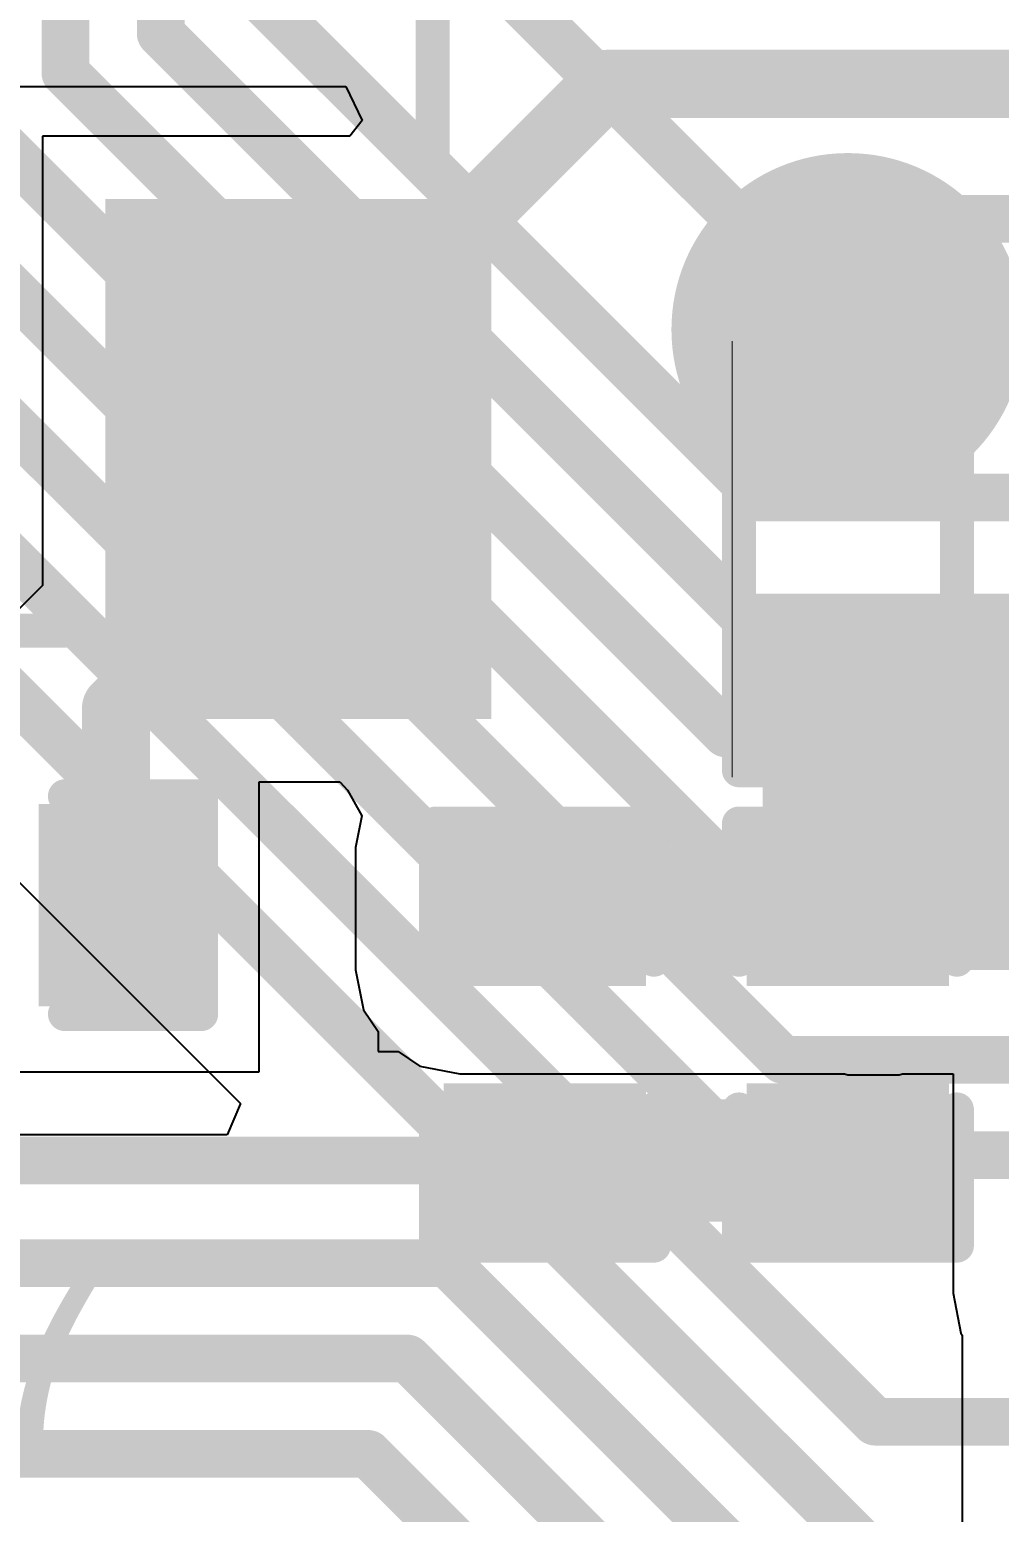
# Model space of a CAD drawing. Header units: inches. Extents: x -0.14 to 3.84, y -0.14 to 3.05.
# Drawn here: x 1.7688 to 1.9112, y 1.4635 to 1.6813 of the extents above; entities that cross this region are included whole.
import ezdxf

# ---------------------------------------------------------------- set-up
doc = ezdxf.new("R2010")
doc.units = ezdxf.units.IN
doc.header["$MEASUREMENT"] = 0
for name, color, linetype in [('Bottom Layer', 5, 'Continuous'), ('Bottom Solder', 6, 'Continuous'), ('Ground Layer', 76, 'Continuous'), ('Power Layer', 16, 'Continuous'), ('Top Layer', 1, 'Continuous'), ('Top Overlay', 2, 'Continuous'), ('Top Paste', 8, 'Continuous'), ('Top Solder', 216, 'Continuous'), ('Via Holes', 16, 'Continuous')]:
    doc.layers.add(name, color=color, linetype=linetype)
doc.styles.add('Arial', font='', dxfattribs={"height": 0.2})
doc.styles.get('Arial').set_extended_font_data('Arial')

# ---------------------------------------------------------------- blocks, each defined once
blk = doc.blocks.new('5TJ480000XYLBC__21')
at = {"layer": 'Top Layer'}
blk.add_hatch(color=1, dxfattribs=at).paths.add_polyline_path([(0.03937, 0.07087), (0.11024, 0.07087), (0.11024, 0.01968), (0.03937, 0.01968)])
at = {"layer": 'Top Paste'}
blk.add_hatch(color=8, dxfattribs=at).paths.add_polyline_path([(0.03937, 0.07087), (0.11024, 0.07087), (0.11024, 0.01968), (0.03937, 0.01968)])
at = {"layer": 'Top Solder'}
blk.add_hatch(color=216, dxfattribs=at).paths.add_polyline_path([(0.03661, 0.07362), (0.11299, 0.07362), (0.11299, 0.01693), (0.03661, 0.01693)])
at = {"layer": 'Top Overlay'}
for points in [[(0.03, 0.065, 0.005, 0.005, 0), (-0.029, 0.065, 0.005, 0.005, 0)], [(0.1, -0.011, 0.005, 0.005, 0), (0.1, 0.011, 0.005, 0.005, 0)]]:
    blk.add_lwpolyline(points, format="xyseb", dxfattribs=at)
for points in [[(0.02875, 0.065, 0.0025, 0.0025, 1), (0.03125, 0.065, 0.0025, 0.0025, 1)], [(0.09875, 0.011, 0.0025, 0.0025, 1), (0.10125, 0.011, 0.0025, 0.0025, 1)]]:
    blk.add_lwpolyline(points, format="xyseb", close=True, dxfattribs=at)
blk = doc.blocks.new('R___0402_68')
at = {"layer": 'Top Layer'}
for points in [[(-0.0275, -0.0125), (-0.0275, 0.0125), (-0.0095, 0.0125), (-0.0095, -0.0125)], [(0.0095, -0.0125), (0.0095, 0.0125), (0.0275, 0.0125), (0.0275, -0.0125)]]:
    blk.add_hatch(color=1, dxfattribs=at).paths.add_polyline_path(points)
at = {"layer": 'Top Paste'}
for points in [[(-0.0275, -0.0125), (-0.0275, 0.0125), (-0.0095, 0.0125), (-0.0095, -0.0125)], [(0.0095, -0.0125), (0.0095, 0.0125), (0.0275, 0.0125), (0.0275, -0.0125)]]:
    blk.add_hatch(color=8, dxfattribs=at).paths.add_polyline_path(points)
at = {"layer": 'Top Solder'}
for points in [[(-0.02967, -0.01467), (-0.02967, 0.01467), (-0.00733, 0.01467), (-0.00733, -0.01467)], [(0.00733, -0.01467), (0.00733, 0.01467), (0.02967, 0.01467), (0.02967, -0.01467)]]:
    blk.add_hatch(color=216, dxfattribs=at).paths.add_polyline_path(points)
at = {"layer": 'Top Overlay'}
for points in [[(-0.031, -0.016, 0.005, 0.005, 0), (-0.031, 0.016, 0.005, 0.005, 0)], [(0.031, 0.016, 0.005, 0.005, 0), (-0.031, 0.016, 0.005, 0.005, 0)], [(0.031, -0.016, 0.005, 0.005, 0), (0.031, 0.016, 0.005, 0.005, 0)], [(0.031, -0.016, 0.005, 0.005, 0), (-0.031, -0.016, 0.005, 0.005, 0)], [(0.032, -0.017, 0.000127, 0.000127, 0), (-0.032, -0.017, 0.000127, 0.000127, 0)]]:
    blk.add_lwpolyline(points, format="xyseb", dxfattribs=at)
for points in [[(-0.03225, 0.016, 0.0025, 0.0025, 1), (-0.02975, 0.016, 0.0025, 0.0025, 1)], [(-0.03225, 0.016, 0.0025, 0.0025, 1), (-0.02975, 0.016, 0.0025, 0.0025, 1)], [(0.02975, 0.016, 0.0025, 0.0025, 1), (0.03225, 0.016, 0.0025, 0.0025, 1)], [(0.02975, 0.016, 0.0025, 0.0025, 1), (0.03225, 0.016, 0.0025, 0.0025, 1)], [(-0.03225, -0.016, 0.0025, 0.0025, 1), (-0.02975, -0.016, 0.0025, 0.0025, 1)], [(-0.03225, -0.016, 0.0025, 0.0025, 1), (-0.02975, -0.016, 0.0025, 0.0025, 1)], [(0.02975, -0.016, 0.0025, 0.0025, 1), (0.03225, -0.016, 0.0025, 0.0025, 1)], [(0.02975, -0.016, 0.0025, 0.0025, 1), (0.03225, -0.016, 0.0025, 0.0025, 1)], [(-0.03203, -0.017, 0.0000635, 0.0000635, 1), (-0.03197, -0.017, 0.0000635, 0.0000635, 1)], [(0.03197, -0.017, 0.0000635, 0.0000635, 1), (0.03203, -0.017, 0.0000635, 0.0000635, 1)]]:
    blk.add_lwpolyline(points, format="xyseb", close=True, dxfattribs=at)
blk = doc.blocks.new('C___0402_123')
at = {"layer": 'Top Layer'}
for points in [[(-0.0275, -0.0125), (-0.0275, 0.0125), (-0.0095, 0.0125), (-0.0095, -0.0125)], [(0.0095, -0.0125), (0.0095, 0.0125), (0.0275, 0.0125), (0.0275, -0.0125)]]:
    blk.add_hatch(color=1, dxfattribs=at).paths.add_polyline_path(points)
at = {"layer": 'Top Paste'}
for points in [[(-0.0275, -0.0125), (-0.0275, 0.0125), (-0.0095, 0.0125), (-0.0095, -0.0125)], [(0.0095, -0.0125), (0.0095, 0.0125), (0.0275, 0.0125), (0.0275, -0.0125)]]:
    blk.add_hatch(color=8, dxfattribs=at).paths.add_polyline_path(points)
at = {"layer": 'Top Solder'}
for points in [[(-0.02986, -0.01486), (-0.02986, 0.01486), (-0.00714, 0.01486), (-0.00714, -0.01486)], [(0.00714, -0.01486), (0.00714, 0.01486), (0.02986, 0.01486), (0.02986, -0.01486)]]:
    blk.add_hatch(color=216, dxfattribs=at).paths.add_polyline_path(points)
at = {"layer": 'Top Overlay'}
for points in [[(-0.031, -0.016, 0.005, 0.005, 0), (-0.031, 0.016, 0.005, 0.005, 0)], [(-0.031, 0.016, 0.005, 0.005, 0), (-0.011, 0.016, 0.005, 0.005, 0)], [(0.011, 0.016, 0.005, 0.005, 0), (0.031, 0.016, 0.005, 0.005, 0)], [(0.031, -0.016, 0.005, 0.005, 0), (0.031, 0.016, 0.005, 0.005, 0)], [(-0.031, -0.016, 0.005, 0.005, 0), (-0.011, -0.016, 0.005, 0.005, 0)], [(0.011, -0.016, 0.005, 0.005, 0), (0.031, -0.016, 0.005, 0.005, 0)]]:
    blk.add_lwpolyline(points, format="xyseb", dxfattribs=at)
for points in [[(-0.03225, 0.016, 0.0025, 0.0025, 1), (-0.02975, 0.016, 0.0025, 0.0025, 1)], [(-0.03225, 0.016, 0.0025, 0.0025, 1), (-0.02975, 0.016, 0.0025, 0.0025, 1)], [(-0.01225, 0.016, 0.0025, 0.0025, 1), (-0.00975, 0.016, 0.0025, 0.0025, 1)], [(0.00975, 0.016, 0.0025, 0.0025, 1), (0.01225, 0.016, 0.0025, 0.0025, 1)], [(0.02975, 0.016, 0.0025, 0.0025, 1), (0.03225, 0.016, 0.0025, 0.0025, 1)], [(0.02975, 0.016, 0.0025, 0.0025, 1), (0.03225, 0.016, 0.0025, 0.0025, 1)], [(-0.03225, -0.016, 0.0025, 0.0025, 1), (-0.02975, -0.016, 0.0025, 0.0025, 1)], [(-0.03225, -0.016, 0.0025, 0.0025, 1), (-0.02975, -0.016, 0.0025, 0.0025, 1)], [(-0.01225, -0.016, 0.0025, 0.0025, 1), (-0.00975, -0.016, 0.0025, 0.0025, 1)], [(0.00975, -0.016, 0.0025, 0.0025, 1), (0.01225, -0.016, 0.0025, 0.0025, 1)], [(0.02975, -0.016, 0.0025, 0.0025, 1), (0.03225, -0.016, 0.0025, 0.0025, 1)], [(0.02975, -0.016, 0.0025, 0.0025, 1), (0.03225, -0.016, 0.0025, 0.0025, 1)]]:
    blk.add_lwpolyline(points, format="xyseb", close=True, dxfattribs=at)
blk = doc.blocks.new('C___0402_126')
at = {"layer": 'Top Layer'}
for points in [[(-0.0275, -0.0125), (-0.0275, 0.0125), (-0.0095, 0.0125), (-0.0095, -0.0125)], [(0.0095, -0.0125), (0.0095, 0.0125), (0.0275, 0.0125), (0.0275, -0.0125)]]:
    blk.add_hatch(color=1, dxfattribs=at).paths.add_polyline_path(points)
at = {"layer": 'Top Paste'}
for points in [[(-0.0275, -0.0125), (-0.0275, 0.0125), (-0.0095, 0.0125), (-0.0095, -0.0125)], [(0.0095, -0.0125), (0.0095, 0.0125), (0.0275, 0.0125), (0.0275, -0.0125)]]:
    blk.add_hatch(color=8, dxfattribs=at).paths.add_polyline_path(points)
at = {"layer": 'Top Solder'}
for points in [[(-0.02986, -0.01486), (-0.02986, 0.01486), (-0.00714, 0.01486), (-0.00714, -0.01486)], [(0.00714, -0.01486), (0.00714, 0.01486), (0.02986, 0.01486), (0.02986, -0.01486)]]:
    blk.add_hatch(color=216, dxfattribs=at).paths.add_polyline_path(points)
at = {"layer": 'Top Overlay'}
for points in [[(-0.031, 0.016, 0.005, 0.005, 0), (-0.011, 0.016, 0.005, 0.005, 0)], [(-0.031, 0.016, 0.005, 0.005, 0), (-0.031, -0.016, 0.005, 0.005, 0)], [(0.011, 0.016, 0.005, 0.005, 0), (0.031, 0.016, 0.005, 0.005, 0)], [(0.031, 0.016, 0.005, 0.005, 0), (0.031, -0.016, 0.005, 0.005, 0)], [(-0.031, -0.016, 0.005, 0.005, 0), (-0.011, -0.016, 0.005, 0.005, 0)], [(0.011, -0.016, 0.005, 0.005, 0), (0.031, -0.016, 0.005, 0.005, 0)]]:
    blk.add_lwpolyline(points, format="xyseb", dxfattribs=at)
for points in [[(-0.03225, 0.016, 0.0025, 0.0025, 1), (-0.02975, 0.016, 0.0025, 0.0025, 1)], [(-0.03225, 0.016, 0.0025, 0.0025, 1), (-0.02975, 0.016, 0.0025, 0.0025, 1)], [(-0.01225, 0.016, 0.0025, 0.0025, 1), (-0.00975, 0.016, 0.0025, 0.0025, 1)], [(0.00975, 0.016, 0.0025, 0.0025, 1), (0.01225, 0.016, 0.0025, 0.0025, 1)], [(0.02975, 0.016, 0.0025, 0.0025, 1), (0.03225, 0.016, 0.0025, 0.0025, 1)], [(0.02975, 0.016, 0.0025, 0.0025, 1), (0.03225, 0.016, 0.0025, 0.0025, 1)], [(-0.03225, -0.016, 0.0025, 0.0025, 1), (-0.02975, -0.016, 0.0025, 0.0025, 1)], [(-0.03225, -0.016, 0.0025, 0.0025, 1), (-0.02975, -0.016, 0.0025, 0.0025, 1)], [(-0.01225, -0.016, 0.0025, 0.0025, 1), (-0.00975, -0.016, 0.0025, 0.0025, 1)], [(0.00975, -0.016, 0.0025, 0.0025, 1), (0.01225, -0.016, 0.0025, 0.0025, 1)], [(0.02975, -0.016, 0.0025, 0.0025, 1), (0.03225, -0.016, 0.0025, 0.0025, 1)], [(0.02975, -0.016, 0.0025, 0.0025, 1), (0.03225, -0.016, 0.0025, 0.0025, 1)]]:
    blk.add_lwpolyline(points, format="xyseb", close=True, dxfattribs=at)
blk = doc.blocks.new('C___0402_127')
at = {"layer": 'Top Layer'}
for points in [[(-0.0275, -0.0125), (-0.0275, 0.0125), (-0.0095, 0.0125), (-0.0095, -0.0125)], [(0.0095, -0.0125), (0.0095, 0.0125), (0.0275, 0.0125), (0.0275, -0.0125)]]:
    blk.add_hatch(color=1, dxfattribs=at).paths.add_polyline_path(points)
at = {"layer": 'Top Paste'}
for points in [[(-0.0275, -0.0125), (-0.0275, 0.0125), (-0.0095, 0.0125), (-0.0095, -0.0125)], [(0.0095, -0.0125), (0.0095, 0.0125), (0.0275, 0.0125), (0.0275, -0.0125)]]:
    blk.add_hatch(color=8, dxfattribs=at).paths.add_polyline_path(points)
at = {"layer": 'Top Solder'}
for points in [[(-0.02986, -0.01486), (-0.02986, 0.01486), (-0.00714, 0.01486), (-0.00714, -0.01486)], [(0.00714, -0.01486), (0.00714, 0.01486), (0.02986, 0.01486), (0.02986, -0.01486)]]:
    blk.add_hatch(color=216, dxfattribs=at).paths.add_polyline_path(points)
at = {"layer": 'Top Overlay'}
for points in [[(-0.031, 0.016, 0.005, 0.005, 0), (-0.011, 0.016, 0.005, 0.005, 0)], [(-0.031, 0.016, 0.005, 0.005, 0), (-0.031, -0.016, 0.005, 0.005, 0)], [(0.011, 0.016, 0.005, 0.005, 0), (0.031, 0.016, 0.005, 0.005, 0)], [(0.031, 0.016, 0.005, 0.005, 0), (0.031, -0.016, 0.005, 0.005, 0)], [(-0.031, -0.016, 0.005, 0.005, 0), (-0.011, -0.016, 0.005, 0.005, 0)], [(0.011, -0.016, 0.005, 0.005, 0), (0.031, -0.016, 0.005, 0.005, 0)]]:
    blk.add_lwpolyline(points, format="xyseb", dxfattribs=at)
for points in [[(-0.03225, 0.016, 0.0025, 0.0025, 1), (-0.02975, 0.016, 0.0025, 0.0025, 1)], [(-0.03225, 0.016, 0.0025, 0.0025, 1), (-0.02975, 0.016, 0.0025, 0.0025, 1)], [(-0.01225, 0.016, 0.0025, 0.0025, 1), (-0.00975, 0.016, 0.0025, 0.0025, 1)], [(0.00975, 0.016, 0.0025, 0.0025, 1), (0.01225, 0.016, 0.0025, 0.0025, 1)], [(0.02975, 0.016, 0.0025, 0.0025, 1), (0.03225, 0.016, 0.0025, 0.0025, 1)], [(0.02975, 0.016, 0.0025, 0.0025, 1), (0.03225, 0.016, 0.0025, 0.0025, 1)], [(-0.03225, -0.016, 0.0025, 0.0025, 1), (-0.02975, -0.016, 0.0025, 0.0025, 1)], [(-0.03225, -0.016, 0.0025, 0.0025, 1), (-0.02975, -0.016, 0.0025, 0.0025, 1)], [(-0.01225, -0.016, 0.0025, 0.0025, 1), (-0.00975, -0.016, 0.0025, 0.0025, 1)], [(0.00975, -0.016, 0.0025, 0.0025, 1), (0.01225, -0.016, 0.0025, 0.0025, 1)], [(0.02975, -0.016, 0.0025, 0.0025, 1), (0.03225, -0.016, 0.0025, 0.0025, 1)], [(0.02975, -0.016, 0.0025, 0.0025, 1), (0.03225, -0.016, 0.0025, 0.0025, 1)]]:
    blk.add_lwpolyline(points, format="xyseb", close=True, dxfattribs=at)

msp = doc.modelspace()

# ---------------------------------------------------------------- hatches: boundary and pattern name
at = {"layer": 'Bottom Layer'}
h = msp.add_hatch(color=5, dxfattribs=at)
edge = h.paths.add_edge_path()
edge.add_arc((1.88898, 1.63726), 0.01181, 0, 360)
at = {"layer": 'Bottom Solder'}
h = msp.add_hatch(color=6, dxfattribs=at)
edge = h.paths.add_edge_path()
edge.add_arc((1.88898, 1.63726), 0.01581, 0, 360)
at = {"layer": 'Ground Layer'}
h = msp.add_hatch(color=76, dxfattribs=at)
edge = h.paths.add_edge_path()
edge.add_arc((1.88898, 1.63726), 0.02591, 0, 360)
at = {"layer": 'Power Layer'}
h = msp.add_hatch(color=16, dxfattribs=at)
edge = h.paths.add_edge_path()
edge.add_arc((1.88898, 1.63726), 0.02591, 0, 360)
at = {"layer": 'Top Layer'}
h = msp.add_hatch(color=1, dxfattribs=at)
edge = h.paths.add_edge_path()
edge.add_arc((1.88898, 1.63726), 0.01181, 0, 360)
for points in [[(1.9008, 1.61302), (1.9008, 1.63618), (1.87717, 1.63618), (1.87717, 1.61302)], [(1.87649, 1.61301), (1.90149, 1.61301), (1.90149, 1.63101), (1.87649, 1.63101)], [(1.87649, 1.54318), (1.93772, 1.54318), (1.93772, 1.59501), (1.87649, 1.59501)], [(1.83199, 1.54318), (1.90149, 1.54318), (1.90149, 1.56118), (1.83199, 1.56118)], [(1.83199, 1.50618), (1.90149, 1.50618), (1.90149, 1.52418), (1.83199, 1.52418)]]:
    msp.add_hatch(color=1, dxfattribs=at).paths.add_polyline_path(points)
at = {"layer": 'Top Solder'}
h = msp.add_hatch(color=216, dxfattribs=at)
edge = h.paths.add_edge_path()
edge.add_arc((1.88898, 1.63726), 0.01581, 0, 360)
at = {"layer": 'Via Holes'}
h = msp.add_hatch(color=7, dxfattribs=at)
edge = h.paths.add_edge_path()
edge.add_arc((1.88898, 1.63726), 0.00591, 0, 360)

# ---------------------------------------------------------------- linework, layer by layer
at = {"layer": 'Bottom Layer'}
for p, q in [((1.69072, 1.63261), (1.79976, 1.52357)), ((1.79976, 1.52357), (1.79784, 1.51895)), ((1.79784, 1.51895), (1.13343, 1.51895))]:
    msp.add_line(p, q, dxfattribs=at)
for points in [[(1.78806, 1.68074, 0.007, 0.007, 0), (1.78806, 2.72707, 0.007, 0.007, 0)], [(1.77406, 1.67494, 0.007, 0.007, 0), (1.77406, 2.62751, 0.007, 0.007, 0)], [(1.81626, 1.70998, 0.007, 0.007, 0), (1.88898, 1.63726, 0.007, 0.007, 0)], [(1.80206, 1.68654, 0.007, 0.007, 0), (1.87602, 1.61257, 0.007, 0.007, 0)], [(1.78806, 1.68074, 0.007, 0.007, 0), (1.87384, 1.59495, 0.007, 0.007, 0)], [(1.77406, 1.67494, 0.007, 0.007, 0), (1.87108, 1.57791, 0.007, 0.007, 0)], [(1.76006, 1.66914, 0.007, 0.007, 0), (1.86904, 1.56016, 0.007, 0.007, 0)], [(1.74606, 1.66334, 0.007, 0.007, 0), (1.87944, 1.52996, 0.007, 0.007, 0)], [(1.73206, 1.65754, 0.007, 0.007, 0), (1.87364, 1.51596, 0.007, 0.007, 0)], [(1.71806, 1.65174, 0.007, 0.007, 0), (1.89299, 1.47681, 0.007, 0.007, 0)], [(1.70406, 1.64594, 0.007, 0.007, 0), (1.99992, 1.35008, 0.007, 0.007, 0)], [(1.87602, 1.61257, 0.007, 0.007, 0), (1.92052, 1.61257, 0.007, 0.007, 0)], [(1.87384, 1.59495, 0.007, 0.007, 0), (1.94423, 1.59495, 0.007, 0.007, 0)], [(1.87108, 1.57791, 0.007, 0.007, 0), (1.96081, 1.57791, 0.007, 0.007, 0)], [(1.86904, 1.56016, 0.007, 0.007, 0), (1.97988, 1.56016, 0.007, 0.007, 0)], [(1.87944, 1.52996, 0.007, 0.007, 0), (2.10095, 1.52996, 0.007, 0.007, 0)], [(1.87364, 1.51596, 0.007, 0.007, 0), (2.05149, 1.51596, 0.007, 0.007, 0)], [(1.13343, 1.50009, 0.007, 0.007, 0), (1.83011, 1.50009, 0.007, 0.007, 0)], [(1.83011, 1.50009, 0.007, 0.007, 0), (2.00242, 1.32778, 0.007, 0.007, 0)], [(1.13923, 1.48609, 0.007, 0.007, 0), (1.82432, 1.48609, 0.007, 0.007, 0)], [(1.82432, 1.48609, 0.007, 0.007, 0), (1.99001, 1.32039, 0.007, 0.007, 0)], [(1.89299, 1.47681, 0.007, 0.007, 0), (1.97988, 1.47681, 0.007, 0.007, 0)], [(1.14503, 1.47209, 0.007, 0.007, 0), (1.81852, 1.47209, 0.007, 0.007, 0)], [(1.81852, 1.47209, 0.007, 0.007, 0), (1.99082, 1.29978, 0.007, 0.007, 0)]]:
    msp.add_lwpolyline(points, format="xyseb", dxfattribs=at)
for points in [[(1.78631, 1.68074, 0.0035, 0.0035, 1), (1.78981, 1.68074, 0.0035, 0.0035, 1)], [(1.78631, 1.68074, 0.0035, 0.0035, 1), (1.78981, 1.68074, 0.0035, 0.0035, 1)], [(1.77231, 1.67494, 0.0035, 0.0035, 1), (1.77581, 1.67494, 0.0035, 0.0035, 1)], [(1.77231, 1.67494, 0.0035, 0.0035, 1), (1.77581, 1.67494, 0.0035, 0.0035, 1)], [(1.88723, 1.63726, 0.0035, 0.0035, 1), (1.89073, 1.63726, 0.0035, 0.0035, 1)], [(1.87427, 1.61257, 0.0035, 0.0035, 1), (1.87777, 1.61257, 0.0035, 0.0035, 1)], [(1.87427, 1.61257, 0.0035, 0.0035, 1), (1.87777, 1.61257, 0.0035, 0.0035, 1)], [(1.87209, 1.59495, 0.0035, 0.0035, 1), (1.87559, 1.59495, 0.0035, 0.0035, 1)], [(1.87209, 1.59495, 0.0035, 0.0035, 1), (1.87559, 1.59495, 0.0035, 0.0035, 1)], [(1.86933, 1.57791, 0.0035, 0.0035, 1), (1.87283, 1.57791, 0.0035, 0.0035, 1)], [(1.86933, 1.57791, 0.0035, 0.0035, 1), (1.87283, 1.57791, 0.0035, 0.0035, 1)], [(1.86729, 1.56016, 0.0035, 0.0035, 1), (1.87079, 1.56016, 0.0035, 0.0035, 1)], [(1.86729, 1.56016, 0.0035, 0.0035, 1), (1.87079, 1.56016, 0.0035, 0.0035, 1)], [(1.87769, 1.52996, 0.0035, 0.0035, 1), (1.88119, 1.52996, 0.0035, 0.0035, 1)], [(1.87769, 1.52996, 0.0035, 0.0035, 1), (1.88119, 1.52996, 0.0035, 0.0035, 1)], [(1.87189, 1.51596, 0.0035, 0.0035, 1), (1.87539, 1.51596, 0.0035, 0.0035, 1)], [(1.87189, 1.51596, 0.0035, 0.0035, 1), (1.87539, 1.51596, 0.0035, 0.0035, 1)], [(1.82836, 1.50009, 0.0035, 0.0035, 1), (1.83186, 1.50009, 0.0035, 0.0035, 1)], [(1.82836, 1.50009, 0.0035, 0.0035, 1), (1.83186, 1.50009, 0.0035, 0.0035, 1)], [(1.82257, 1.48609, 0.0035, 0.0035, 1), (1.82607, 1.48609, 0.0035, 0.0035, 1)], [(1.82257, 1.48609, 0.0035, 0.0035, 1), (1.82607, 1.48609, 0.0035, 0.0035, 1)], [(1.89124, 1.47681, 0.0035, 0.0035, 1), (1.89474, 1.47681, 0.0035, 0.0035, 1)], [(1.89124, 1.47681, 0.0035, 0.0035, 1), (1.89474, 1.47681, 0.0035, 0.0035, 1)], [(1.81677, 1.47209, 0.0035, 0.0035, 1), (1.82027, 1.47209, 0.0035, 0.0035, 1)], [(1.81677, 1.47209, 0.0035, 0.0035, 1), (1.82027, 1.47209, 0.0035, 0.0035, 1)]]:
    msp.add_lwpolyline(points, format="xyseb", close=True, dxfattribs=at)
at = {"layer": 'Top Layer'}
for p, q in [((1.7343, 1.67295), (1.81526, 1.67295)), ((1.81526, 1.67295), (1.81763, 1.66795)), ((1.81763, 1.66795), (1.81583, 1.66566)), ((1.81583, 1.66566), (1.77068, 1.66566)), ((1.77068, 1.66566), (1.77068, 1.59963)), ((1.77068, 1.59963), (1.76708, 1.59603)), ((1.8025, 1.52819), (1.8025, 1.57079)), ((1.8025, 1.57079), (1.81436, 1.57079)), ((1.81436, 1.57079), (1.8155, 1.56956)), ((1.8155, 1.56956), (1.81761, 1.56579)), ((1.81761, 1.56579), (1.81669, 1.56118)), ((1.81669, 1.56118), (1.81669, 1.54318)), ((1.81669, 1.54318), (1.81786, 1.53733)), ((1.81786, 1.53733), (1.81999, 1.53414)), ((1.81999, 1.53414), (1.81999, 1.53118)), ((1.81999, 1.53118), (1.82295, 1.53118)), ((1.82295, 1.53118), (1.82614, 1.52905)), ((1.82614, 1.52905), (1.83199, 1.52789)), ((1.7605, 1.52819), (1.8025, 1.52819)), ((1.83199, 1.52789), (1.8885, 1.52789)), ((1.8885, 1.52789), (1.88899, 1.52779)), ((1.88899, 1.52779), (1.89649, 1.52779)), ((1.89649, 1.52779), (1.89698, 1.52789)), ((1.89698, 1.52789), (1.90443, 1.52789)), ((1.90443, 1.52789), (1.90443, 1.49568)), ((1.90443, 1.49568), (1.90559, 1.48983)), ((1.90559, 1.48983), (1.90578, 1.48954)), ((1.90578, 1.48954), (1.90578, 1.462))]:
    msp.add_line(p, q, dxfattribs=at)
for points in [[(1.80827, 1.62807, 0.01, 0.01, 0), (1.85354, 1.67334, 0.01, 0.01, 0)], [(1.85354, 1.67334, 0.01, 0.01, 0), (2.02811, 1.67334, 0.01, 0.01, 0)], [(1.88898, 1.63726, 0.007, 0.007, 0), (1.90523, 1.65351, 0.007, 0.007, 0)], [(1.90523, 1.65351, 0.007, 0.007, 0), (2.02765, 1.65351, 0.007, 0.007, 0)], [(1.80827, 1.61823, 0.01, 0.01, 0), (1.80827, 1.62807, 0.01, 0.01, 0)], [(1.80827, 1.60838, 0.01, 0.01, 0), (1.80827, 1.61823, 0.01, 0.01, 0)], [(1.7815, 1.58162, 0.01, 0.01, 0), (1.80827, 1.60838, 0.01, 0.01, 0)], [(1.7815, 1.55269, 0.01, 0.01, 0), (1.7815, 1.58162, 0.01, 0.01, 0)], [(1.88899, 1.54818, 0.01, 0.01, 0), (1.89649, 1.54818, 0.01, 0.01, 0)], [(1.75377, 1.51518, 0.007, 0.007, 0), (1.84449, 1.51518, 0.007, 0.007, 0)]]:
    msp.add_lwpolyline(points, format="xyseb", dxfattribs=at)
for points in [[(1.85104, 1.67334, 0.005, 0.005, 1), (1.85604, 1.67334, 0.005, 0.005, 1)], [(1.85104, 1.67334, 0.005, 0.005, 1), (1.85604, 1.67334, 0.005, 0.005, 1)], [(1.90348, 1.65351, 0.0035, 0.0035, 1), (1.90698, 1.65351, 0.0035, 0.0035, 1)], [(1.90348, 1.65351, 0.0035, 0.0035, 1), (1.90698, 1.65351, 0.0035, 0.0035, 1)], [(1.88723, 1.63726, 0.0035, 0.0035, 1), (1.89073, 1.63726, 0.0035, 0.0035, 1)], [(1.80577, 1.62807, 0.005, 0.005, 1), (1.81077, 1.62807, 0.005, 0.005, 1)], [(1.80577, 1.62807, 0.005, 0.005, 1), (1.81077, 1.62807, 0.005, 0.005, 1)], [(1.80577, 1.61823, 0.005, 0.005, 1), (1.81077, 1.61823, 0.005, 0.005, 1)], [(1.80577, 1.61823, 0.005, 0.005, 1), (1.81077, 1.61823, 0.005, 0.005, 1)], [(1.80577, 1.60838, 0.005, 0.005, 1), (1.81077, 1.60838, 0.005, 0.005, 1)], [(1.80577, 1.60838, 0.005, 0.005, 1), (1.81077, 1.60838, 0.005, 0.005, 1)], [(1.779, 1.58162, 0.005, 0.005, 1), (1.784, 1.58162, 0.005, 0.005, 1)], [(1.779, 1.58162, 0.005, 0.005, 1), (1.784, 1.58162, 0.005, 0.005, 1)], [(1.779, 1.55269, 0.005, 0.005, 1), (1.784, 1.55269, 0.005, 0.005, 1)], [(1.88649, 1.54818, 0.005, 0.005, 1), (1.89149, 1.54818, 0.005, 0.005, 1)], [(1.89399, 1.54818, 0.005, 0.005, 1), (1.89899, 1.54818, 0.005, 0.005, 1)], [(1.84274, 1.51518, 0.0035, 0.0035, 1), (1.84624, 1.51518, 0.0035, 0.0035, 1)]]:
    msp.add_lwpolyline(points, format="xyseb", close=True, dxfattribs=at)

# ---------------------------------------------------------------- block references
for name, p, rotation in [('5TJ480000XYLBC__21', (1.76299, 1.69303), 270), ('R___0402_68', (1.88899, 1.60351), 270), ('C___0402_127', (1.84449, 1.53368), 90), ('C___0402_126', (1.88899, 1.53368), 90)]:
    msp.add_blockref(name, p, dxfattribs=dict(rotation=rotation))
msp.add_blockref('C___0402_123', (1.763, 1.55269))

# ---------------------------------------------------------------- texts
at = {"layer": 'Top Overlay', "style": 'Arial'}
msp.add_text('R27', height=0.03, dxfattribs=at).set_placement((1.70589, 1.47347))

doc.saveas('drawing.dxf')
